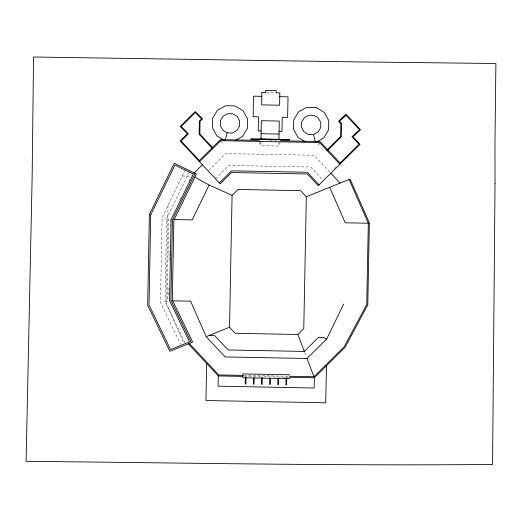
<?xml version="1.0" encoding="UTF-8"?>
<svg xmlns="http://www.w3.org/2000/svg" width="522" height="522" viewBox="0 0 522 522"><rect width="100%" height="100%" fill="white"/><g stroke="black" fill="none" stroke-linecap="round" stroke-linejoin="round"><path stroke-width="0.39" stroke-dasharray="2.61 1.96" d="M184.86 342.634L165.043 301.592L166.622 218.627L189.499 171.542M168.019 205.414L166.133 302.89L183.894 343.365M168.821 295.1L168.991 286.16M169.5 260.152L169.657 252.022M170.139 226.822L170.283 219.508L170.988 218.059M259.91 141.429L259.865 143.824L260.889 143.85L260.935 141.449M260.915 142.486L260.856 145.684L278.826 146.023L278.931 140.438M279.929 141.821L279.883 144.216L278.859 144.196M319.02 142.578L318.107 144.79L319.053 145.181L319.966 142.969M185.427 169.565L162.114 217.543L160.502 302.59L180.651 344.337M179.777 199.939L180.827 197.766M188.912 181.101L189.969 178.929M208.78 170.44L225.811 153.572L314.055 155.249L330.837 173.2M215.455 178.746L228.858 165.474L310.701 167.027L322.276 179.405M335.072 167.562L336.22 166.42M165.043 301.592L167.157 301.129L168.717 219.129L166.622 218.627M266.253 92.648L275.446 92.825M269.822 140.581L279.544 140.764M182.308 176.005L190.85 176.168M243.957 375.409L288.712 376.258M244.335 376.421L260.648 376.721M263.871 376.793L288.327 377.243M334.498 168.13L335.222 168.86M221.374 140.686L222.294 142.897L221.341 143.296L220.421 141.084M304.711 352.487L306.421 356.983"/><path stroke-width="0.78" d="M206.653 363.495L205.949 400.518L325.735 402.795L326.439 365.791M229.523 327.229L232.081 195.319L237.986 189.473L300.652 190.667L306.329 196.735L303.771 328.638L297.866 334.485L235.2 333.297L229.523 327.229L206.183 336.651L190.615 301.174L172.182 300.822M245.333 377.811L245.216 383.97L245.901 383.983L246.019 377.824M253.477 377.967L253.359 384.127L254.044 384.14L254.162 377.98M260.974 139.296L261.333 120.706L279.296 121.045L278.944 139.642M261.633 377.439L261.502 384.283L262.188 384.296L262.318 377.452M269.763 378.274L269.646 384.433L270.331 384.446L270.448 378.287M277.906 378.43L277.789 384.59L278.467 384.603L278.591 378.443M286.063 377.902L285.925 384.747L286.611 384.76L286.748 377.915M306.329 196.735L350.079 179.066L369.367 223.011L367.782 304.77L345.049 347.371L314.361 377.752L314.159 388.022L218.085 386.163L218.281 375.925L242.71 376.395M349.107 179.457L368.317 223.227L366.738 304.522L344.187 346.784L313.937 376.74L289.521 376.277M225.171 140.04L227.233 132.888L232.381 132.986L236.89 130.5L239.546 126.096L239.65 120.947L237.164 116.439L232.753 113.776L227.605 113.679L223.096 116.165L220.441 120.575L220.336 125.724L222.829 130.226L227.233 132.888M195.117 173.376L172.456 220.023L170.929 300.307L191.359 342.641M194.569 176.984L209.126 185.016L192.187 219.873L173.754 219.527M206.183 336.651L225.152 356.931L306.995 358.483L326.726 338.941L343.665 304.085M193.949 173.16L202.366 164.75M198.856 160.998L220.421 139.642L259.297 140.379M199.554 161.748L220.832 140.672L319.588 142.552L339.874 164.247M219.357 182.922L231.579 170.825L307.36 172.267L319.099 184.821M326.785 150.251L340.612 136.555L340.859 123.792L338.517 121.287L346.021 114.272L360.513 129.776L353.016 136.79L360.03 144.294L318.257 185.656L307.327 173.976L231.546 172.534L220.173 183.796L180.142 141.005L187.437 133.776L180.207 126.481L195.287 111.545L202.516 118.84L200.083 121.248L199.841 134.01L212.617 147.667M327.816 150.192L341.29 136.842L341.545 123.525L339.489 121.319L345.988 115.245L359.547 129.743L352.05 136.757L359.077 144.274L339.985 163.177M235.716 140.183L242.567 136.399L247.415 128.366L247.598 118.983L243.063 110.762L235.024 105.914L225.641 105.731L217.42 110.266L212.571 118.305L212.389 127.688L216.924 135.903L224.29 140.353M313.526 134.559L318.035 132.073L320.697 127.668L320.795 122.52L318.309 118.011L313.898 115.349L308.75 115.251L304.248 117.737L301.585 122.148L301.488 127.296L303.974 131.798L308.378 134.461L313.526 134.559L315.314 141.788M316.861 141.756L323.712 137.971L328.56 129.939L328.743 120.556L324.208 112.334L316.169 107.486L306.786 107.304L298.571 111.838L293.723 119.877L293.54 129.26L298.075 137.475L305.442 141.925M261.796 96.329L253.529 96.172L253.137 116.713L258.527 116.811L258.26 130.918L261.137 130.976M279.759 96.674L288.027 96.831L287.635 117.365L282.245 117.261L281.978 131.368L279.1 131.316M261.085 133.71L279.048 134.056M250.788 138.774L289.723 139.518M259.604 139.113L280.901 139.518M250.775 139.289L268.621 139.628M280.79 139.857L289.71 140.026M280.353 140.777L320.038 141.534L340.605 163.523M368.317 223.227L345.238 222.783L329.669 187.307M289.86 374.809L242.86 373.915L242.789 377.765L289.788 378.659M243.141 375.396L218.731 374.926L189.31 343.469M289.116 377.276L314.361 377.752M209.622 335.268L214.803 335.75L228.107 349.975L304.306 351.423L318.152 337.714L323.353 337.427L326.726 338.941M209.126 185.016L232.081 195.319M330.837 173.2L340.096 183.098M212.134 148.15L199.15 134.278L199.404 120.96L201.544 118.833L195.28 112.511L181.18 126.487L188.409 133.782L181.101 141.025L199.482 160.672M188.338 343.861L218.313 375.912M297.866 334.485L304.424 351.737M306.995 358.483L313.937 376.74M495.032 183.261L492.559 464.43C337.068 465.963 181.584 462.792 26.1 461.344L32.136 177.604L33.545 56.996L357.577 61.903L495.9 63.508L494.967 143.459L495.032 183.261M149.383 214.49L147.661 305.298L169.872 351.319L192.664 342.112L172.332 300L173.878 220.369L196.403 173.996L174.276 163.249L149.383 214.49M150.747 214.816L149.031 304.998L170.55 349.57L189.493 341.917L169.552 300.607L171.092 219.697L193.29 174.009L174.909 165.076L150.747 214.816M261.868 92.564L261.633 104.889L279.596 105.229L279.831 92.909L276.21 92.838L276.255 90.554L265.535 90.345L265.489 92.635L261.868 92.564"/></g></svg>
